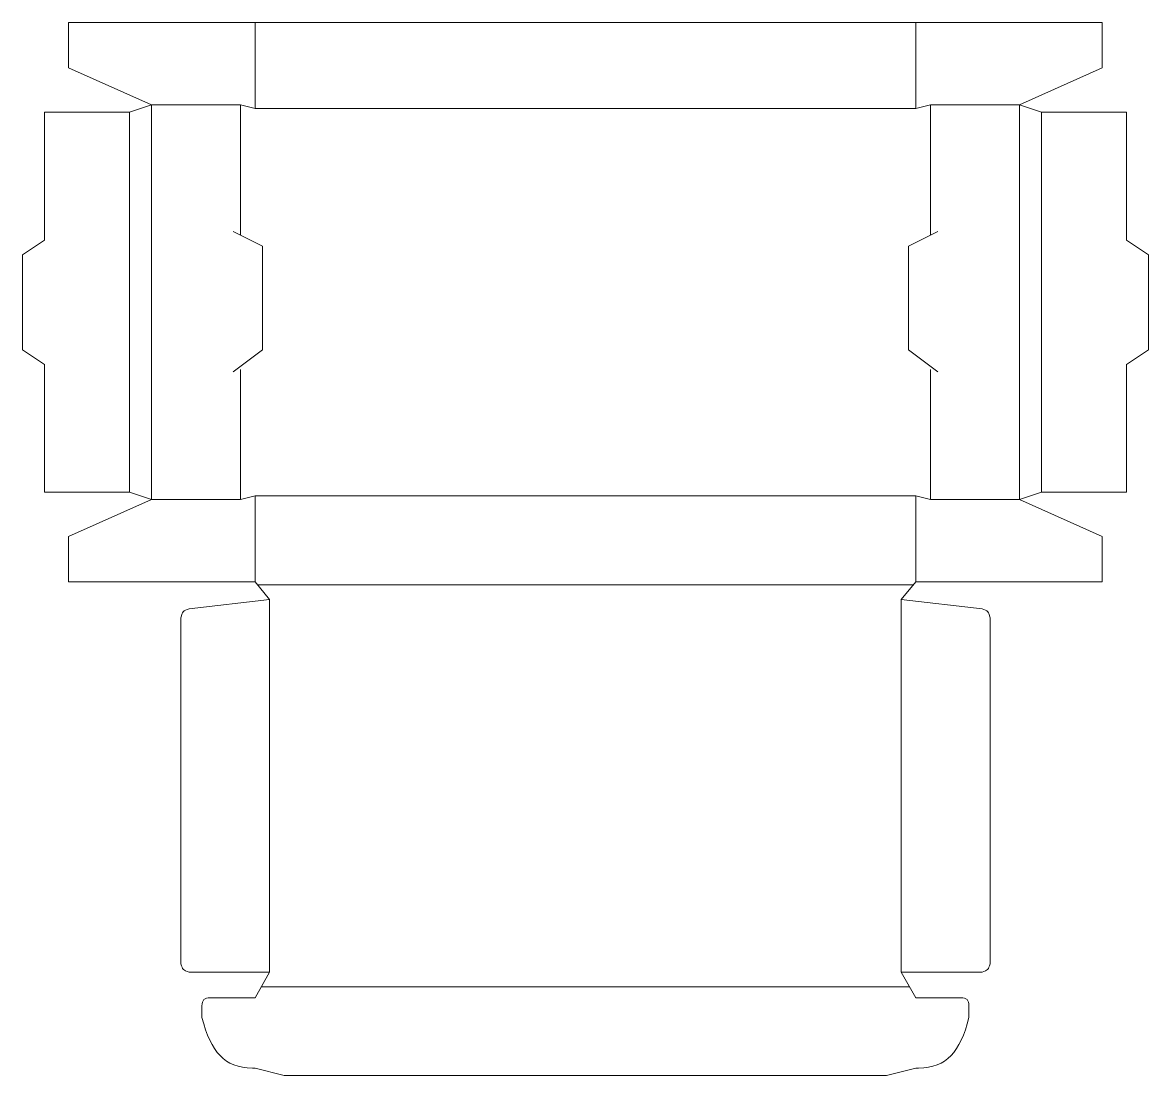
# Model space of a CAD drawing. Header units: millimetres. Extents: x -63 to 347, y -87 to 296.
import ezdxf

# ---------------------------------------------------------------- set-up
doc = ezdxf.new("R2010")
doc.units = ezdxf.units.MM
doc.layers.add('PDF _Геометрия', color=1, linetype='Continuous')

msp = doc.modelspace()

# ---------------------------------------------------------------- linework, layer by layer
at = {"layer": 'PDF _Геометрия', "lineweight": 20}
for points in [[(286.68, 82.46), (257.3, 85.91), (262.64, 92.23), (330.49, 92.23), (330.49, 108.74), (300.3, 122.23), (308.3, 124.9), (339.29, 124.9), (339.29, 171.45), (347.3, 176.79), (347.3, 211.38), (339.29, 216.72), (339.29, 263.28), (308.3, 263.28), (300.3, 265.94), (330.49, 279.44), (330.49, 295.94), (-45.89, 295.94), (-45.89, 279.44), (-15.69, 265.94), (-23.7, 263.28), (-54.69, 263.28), (-54.69, 216.72), (-62.69, 211.38), (-62.69, 176.79), (-54.69, 171.45), (-54.69, 124.9), (-23.7, 124.9), (-15.69, 122.23), (-45.89, 108.74), (-45.89, 92.23), (21.96, 92.23), (27.3, 85.91), (-2.07, 82.46)], [(21.96, 264.61), (16.63, 265.94), (-15.69, 265.94)], [(262.64, 264.61), (267.98, 265.94), (300.3, 265.94)], [(13.96, 219.89), (24.63, 214.55), (24.63, 176.79), (13.96, 168.79)], [(270.65, 219.89), (259.97, 214.55), (259.97, 176.79), (270.65, 168.79)], [(21.96, 123.57), (16.63, 122.23), (-15.69, 122.23)], [(262.64, 123.57), (267.98, 122.23), (300.3, 122.23)], [(-5.02, 79.15), (-5.02, -46.83)], [(289.62, 79.15), (289.62, -46.83)], [(5.63, -59.14), (21.96, -59.14), (27.3, -49.8), (-2.07, -49.8)], [(286.68, -49.8), (257.3, -49.8), (262.64, -59.14), (278.98, -59.14)], [(2.66, -66.4), (2.66, -62.1)], [(281.94, -62.1), (281.94, -66.4)], [(263.56, -84.79), (262.64, -84.79), (251.96, -87.46), (32.64, -87.46), (21.96, -84.79), (21.05, -84.79)]]:
    msp.add_lwpolyline(points, dxfattribs=at)
at = {"layer": 'PDF _Геометрия', "color": 3, "lineweight": 20}
for points in [[(262.64, 295.94), (262.64, 264.61), (21.96, 264.61), (21.96, 295.94)], [(-23.7, 263.28), (-23.7, 124.9)], [(-15.69, 265.94), (-15.69, 122.23)], [(16.63, 265.94), (16.63, 218.55)], [(267.98, 265.94), (267.98, 218.55)], [(300.3, 265.94), (300.3, 122.23)], [(308.3, 263.28), (308.3, 124.9)], [(16.63, 169.63), (16.63, 122.23)], [(267.98, 169.63), (267.98, 122.23)], [(21.96, 92.23), (21.96, 123.57), (262.64, 123.57), (262.64, 92.23)], [(22.8, 91.25), (261.81, 91.25)], [(27.3, 85.91), (27.3, -49.8)], [(257.3, 85.91), (257.3, -49.8)], [(24.25, -55.14), (260.35, -55.14)]]:
    msp.add_lwpolyline(points, dxfattribs=at)
at = {"layer": 'PDF _Геометрия', "lineweight": 20}
for points in [[(-5.02, 79.15), (-4.57, 81.32), (-4.18, 81.76), (-2.07, 82.46)], [(286.68, 82.46), (288.78, 81.76), (289.17, 81.32), (289.62, 79.15)], [(-2.07, -49.8), (-4.09, -49.25), (-4.48, -48.85), (-5.02, -46.83)], [(289.62, -46.83), (289.09, -48.85), (288.69, -49.25), (286.68, -49.8)], [(2.66, -62.1), (2.66, -60.01), (3.53, -59.14), (5.63, -59.14)], [(278.98, -59.14), (281.07, -59.14), (281.94, -60.01), (281.94, -62.1)], [(2.66, -66.4), (6.03, -78.96), (10.65, -84.61), (21.05, -84.79)], [(281.94, -66.4), (278.58, -78.96), (273.96, -84.61), (263.56, -84.79)]]:
    msp.add_open_spline(points, degree=3, dxfattribs=at)

doc.saveas('drawing.dxf')
